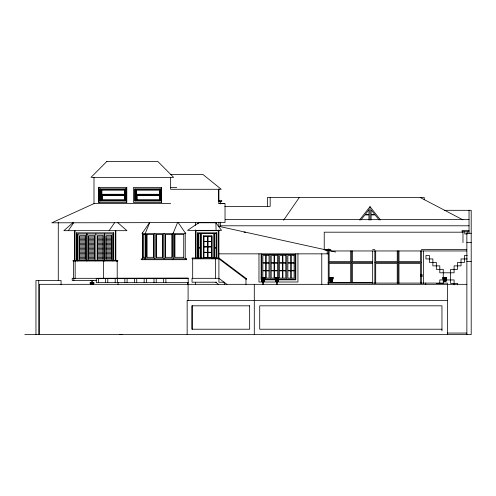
<?xml version="1.0" encoding="UTF-8"?>
<svg xmlns="http://www.w3.org/2000/svg" width="496" height="496" viewBox="0 0 496 496"><rect width="100%" height="100%" fill="white"/><g stroke="black" fill="none" stroke-linecap="round" stroke-linejoin="round"><path stroke-width="0.74" d="M122.45 334.626L119.666 334.626M93.124 284.506L93.229 283.253L91.927 283.253L91.958 284.506M93.322 284.506L93.415 282.912M264.046 281.182L264.306 278.138L263.035 278.138L263.109 281.182M264.194 281.35L264.486 277.803M277.779 281.182L278.039 278.138L276.768 278.138L276.842 281.182L278.101 281.182M277.927 281.35L278.219 277.803M332.246 281.182L332.506 278.138L331.235 278.138L331.309 281.182L332.568 281.182M332.394 281.35L332.686 277.803M445.575 281.182L445.836 278.138L444.565 278.138L444.639 281.182M445.724 281.35L446.016 277.803M93.496 284.506L93.434 283.253M93.533 284.468L93.688 282.912M264.275 281.182L264.523 278.901M278.343 278.138L278.008 281.182L278.436 278.138M278.485 277.971L278.113 281.35L275.658 281.35L275.292 277.803M332.556 280.42L332.81 278.138M446.053 278.901L445.805 281.182L446.226 278.138M145.148 233.684L149.687 222.692M172.992 233.684L177.525 222.692M149.525 222.648L141.961 233.684L185.808 233.684L178.238 222.648M68.287 230.677L73.73 222.754M109.12 230.677L114.557 222.754M283.588 220.218L299.262 197.538M197.786 223.938L198.654 222.772L215.872 222.772L221.532 230.355L187.556 230.355L198.654 222.772M359.544 219.988L370.022 206.652L380.506 219.988M360.852 220.075L364.895 214.929L368.943 214.929L368.943 220.075M73.315 222.394L63.848 230.677L126.951 230.677L117.484 222.394M170.649 203.602L93.992 203.602L51.764 222.809L225.029 222.53L225.029 203.565L218.903 203.602L218.903 188.889M170.649 174.369L202.796 174.369L221.278 189.28L170.649 189.28L170.649 177.425M170.649 187.364L176.774 187.364M125.271 189.528L100.694 189.528L100.694 200.353L125.606 200.353M160.103 189.528L135.526 189.528L135.526 200.353L159.681 200.353L159.656 189.528M124.825 190.179L101.699 190.179L101.699 194.289L124.825 194.289M159.656 190.179L136.53 190.179L136.53 194.289L159.656 194.289M125.606 194.94L101.141 194.94L101.141 189.528M160.103 194.94L135.972 194.94L135.972 189.528M159.991 195.591L136.865 195.591L136.865 199.708L159.991 199.708M218.748 200.353L221.718 200.353L221.718 201.655L218.445 201.655M218.903 203.602L224.471 203.602M224.812 206.417L270.165 206.417L270.165 197.538M444.267 210.316L471.2 210.316L471.2 334.626L24.8 334.626M225.283 219.604L469.036 219.604M220.453 225.792L469.036 225.792M469.036 230.46L462.105 230.46L462.105 231.756L469.036 231.756M243.964 232.19L245.483 232.19M462.886 232.19L324.229 232.19L324.229 249.519L330.77 249.519L330.77 250.957L466.717 250.957M471.2 233.275L466.866 233.275L466.866 334.626M214.154 233.492L200.824 233.492L200.824 257.982M467.151 233.926L464.771 233.926L464.771 231.756M79.478 236.933L85.324 236.933M88.517 236.933L94.364 236.933M97.334 236.933L103.18 236.933M105.927 236.933L111.767 236.933M79.478 238.216L85.324 238.216M88.517 238.216L94.364 238.216M97.334 238.216L103.18 238.216M105.927 238.216L111.767 238.216M79.478 239.494L85.324 239.494M88.517 239.494L94.364 239.494M97.334 239.494L103.18 239.494M105.927 239.494L111.767 239.494M79.478 240.771L85.324 240.771M88.517 240.771L94.364 240.771M97.334 240.771L103.18 240.771M105.927 240.771L111.767 240.771M79.478 242.054L85.324 242.054M88.517 242.054L94.364 242.054M97.334 242.054L103.18 242.054M105.927 242.054L111.767 242.054M466.866 242.587L471.2 242.587M79.478 243.331L85.324 243.331M88.517 243.331L94.364 243.331M97.334 243.331L103.18 243.331M105.927 243.331L111.767 243.331M79.478 244.609L85.324 244.609M88.517 244.609L94.364 244.609M97.334 244.609L103.18 244.609M105.927 244.609L111.767 244.609M79.478 245.886L85.324 245.886M88.517 245.886L94.364 245.886M97.334 245.886L103.18 245.886M105.927 245.886L111.767 245.886M79.478 247.169L85.324 247.169M88.517 247.169L94.364 247.169M97.334 247.169L103.18 247.169M105.927 247.169L111.767 247.169M79.478 248.446L85.324 248.446M88.517 248.446L94.364 248.446M97.334 248.446L103.18 248.446M105.927 248.446L111.767 248.446M372.663 249.519L374.827 249.519M421.389 249.519L466.724 249.519M79.478 249.724L85.324 249.724M88.517 249.724L94.364 249.724M97.334 249.724L103.18 249.724M105.927 249.724L111.767 249.724M324.861 250.164L327.186 250.164L327.186 253.847M79.478 251.007L85.324 251.007M88.517 251.007L94.364 251.007M97.334 251.007L103.18 251.007M105.927 251.007L111.767 251.007M79.478 252.284L85.324 252.284M88.517 252.284L94.364 252.284M97.334 252.284L103.18 252.284M105.927 252.284L111.767 252.284M79.478 253.561L85.324 253.561M88.517 253.561L94.364 253.561M97.334 253.561L103.18 253.561M105.927 253.561L111.767 253.561M218.903 253.847L328.265 253.847M79.478 254.845L85.324 254.845M88.517 254.845L94.364 254.845M97.334 254.845L103.18 254.845M105.927 254.845L111.767 254.845M467.257 255.471L464.485 255.471L464.485 262.403L457.554 262.403L457.554 269.334L450.628 269.334L450.628 283.408L457.554 283.408L457.554 284.797M265.949 255.583L262.868 255.583L262.868 262.725L265.732 262.725L265.732 255.583M79.478 256.122L85.324 256.122M88.517 256.122L94.364 256.122M97.334 256.122L103.18 256.122M105.927 256.122L111.767 256.122M183.756 257.312L174.759 257.312L174.759 234.354L183.756 234.354L183.706 257.312M79.478 257.399L85.324 257.399M88.517 257.399L94.364 257.399M97.334 257.399L103.18 257.399M79.478 258.676L85.324 258.676M88.517 258.676L94.364 258.676M97.334 258.676L103.18 258.676M105.927 258.676L111.767 258.676M218.903 258.825L192.101 258.825L192.101 257.963L218.903 257.963L245.973 278.318L246.624 278.318L246.624 279.186L245.973 279.186L218.903 258.825L218.903 282.218L224.316 282.218L224.316 284.165M467.257 258.937L461.02 258.937L461.02 265.868L454.094 265.868L454.094 272.794L439.797 272.794L439.797 265.868L432.865 265.868L432.865 258.937L425.94 258.937L425.94 255.471L429.406 255.471L429.406 262.403L436.331 262.403L436.331 269.334L443.263 269.334L443.263 283.408L436.331 283.408M116.653 261.212L117.205 261.212M466.866 261.429L471.2 261.429M372.422 261.646L352.414 261.646L352.414 250.945M328.265 262.508L372.577 262.508M374.827 262.508L421.389 262.508M372.422 263.376L352.414 263.376L352.414 282.478M422.208 274.635L420.738 274.635L420.738 275.286L422.208 275.286M422.208 275.937L420.738 275.937L420.738 276.588L422.208 276.588M261.138 277.803L265.174 277.803M274.871 277.803L278.907 277.803M329.338 277.803L333.374 277.803M442.661 277.803L446.704 277.803M261.138 277.971L265.174 277.971M274.871 277.971L278.907 277.971M329.338 277.971L333.374 277.971M442.661 277.971L446.704 277.971M264.3 278.101L265.732 278.101L265.732 270.847L262.868 270.847L262.868 278.101M275.342 278.138L276.477 278.138L276.557 281.182L275.671 281.182M329.809 278.138L330.944 278.138L331.024 281.182L330.138 281.182M188.195 278.318L72.205 278.318L72.205 280.482L96.701 280.482M264.058 279.186L275.423 279.186M277.698 279.186L295.132 279.186L295.132 254.498L261.783 254.498L261.783 279.186M264.213 279.837L275.764 279.837M278.07 279.837L295.783 279.837L295.783 253.847M443.263 279.942L439.797 279.942L439.797 283.408M445.321 279.942L454.094 279.942L454.094 284.797M90.774 280.593L93.366 280.593M261.938 281.182L264.368 281.182M445.898 281.182L443.467 281.182L443.139 278.138M216.647 282.218L192.033 282.218L192.033 278.318L218.903 278.318L226.901 284.332M327.955 282.435L372.663 282.435M188.195 282.652L96.28 282.652L96.28 278.318M89.974 282.912L94.122 282.912M89.974 283.086L94.122 283.086M327.955 283.086L447.38 283.086L447.38 334.626M466.866 284.326L39.364 284.326L39.364 334.626M447.38 300.409L187.153 300.409L187.153 334.626M441.961 329.214L259.712 329.214L259.712 305.821L441.961 305.821L441.961 330.888M447.38 333.058L466.866 333.058M105.927 257.399L111.767 257.467M218.903 226.343L335.643 252.03M420.279 197.538L462.948 219.864M215.797 282.218L218.761 284.698M379.13 219.995L375.15 214.929L371.107 214.929L371.107 219.995M443.56 281.182L443.232 278.138L444.273 278.138L444.348 281.182M329.902 278.138L330.237 281.182M275.435 278.138L275.77 281.182M262.037 281.182L261.702 278.138L262.744 278.138L262.824 281.182M90.694 284.506L90.563 283.253L91.63 283.253L91.661 284.506M90.601 284.506L90.415 282.912M443.517 278.138L443.647 279.663M443.325 278.138L443.635 281.35M275.85 279.663L275.987 281.182M275.658 279.663L275.838 281.35M261.987 278.138L262.117 279.663M261.795 278.138L262.105 281.35M215.872 222.772L216.095 230.355M444.478 281.35L444.397 277.803M331.154 281.35L331.068 277.803M276.687 281.35L276.601 277.803M262.868 277.971L262.954 281.35M91.791 284.468L91.754 282.912M469.036 210.316L469.036 233.275M467.151 231.756L467.151 233.201M462.973 231.756L462.973 242.606M446.282 277.803L445.91 281.35L443.455 281.35L443.089 277.803M425.723 283.086L425.723 284.58M424.254 199.795L424.254 197.538L267.381 197.538L267.381 206.417M423.553 251.057L423.553 283.445M421.389 250.796L421.389 283.464M421.172 275.286L421.172 275.937M420.521 250.945L420.521 261.646L398.976 261.646L398.976 250.945M420.521 283.241L420.521 263.376L398.976 263.376L398.976 283.241M398.108 250.97L398.108 283.284M397.24 250.945L397.24 261.646L375.695 261.646L375.695 250.945M397.24 283.241L397.24 263.376L375.695 263.376L375.695 283.241M374.827 250.97L374.827 283.352M372.663 251.057L372.663 283.352M370.022 206.652L370.022 220.143M351.546 250.97L351.546 282.515M350.684 250.945L350.684 261.646L329.133 261.646L329.133 249.097M350.684 282.478L350.684 263.376L329.133 263.376L329.133 282.478M332.952 277.803L332.58 281.35L330.125 281.35L329.759 277.803M328.265 248.911L328.265 284.679M321.768 253.847L321.768 284.679M297.947 253.847L297.947 282.001L258.968 282.001L258.968 253.847M286.793 254.498L286.793 279.186M278.454 254.498L278.454 279.186M277.413 278.101L277.413 270.847L274.542 270.847L274.542 278.101M277.32 281.35L277.32 284.444M276.452 281.35L276.452 284.444M270.122 254.498L270.122 279.186M264.752 277.803L264.387 281.35L261.925 281.35L261.559 277.803M263.587 281.35L263.587 284.444M262.719 281.35L262.719 284.444M261.132 253.847L261.132 279.837M254.293 284.326L254.293 334.626M245.973 279.186L245.973 284.431M220.633 201.655L220.633 203.918M220.633 222.096L220.633 226.722M218.903 222.537L218.903 226.833M218.903 229.846L218.903 258.435M218.531 189.422L218.531 200.818M218.414 258.342L218.414 230.677L196.019 230.677L196.019 257.963M218.259 230.677L218.259 258.342M216.795 258.28L216.795 232.841L197.637 232.841L197.637 258.063M216.64 232.841L216.64 258.28M216.268 258.236L216.268 248.186L214.371 248.186L214.371 258.236M216.188 233.492L216.188 247.535M216.188 248.186L216.188 258.236M215.599 257.963L215.599 278.318M214.452 233.492L214.452 247.535M214.452 248.186L214.452 258.236M213.764 233.492L213.764 257.982M211.928 258.05L211.928 235.873L203.36 235.873L203.36 258.05M211.854 235.873L211.854 258.05M211.445 236.307L211.445 241.416M211.445 241.633L211.445 246.741M211.445 246.958L211.445 252.284M211.445 252.507L211.445 257.616M207.886 236.307L207.886 241.416M207.886 241.633L207.886 246.741M207.886 246.958L207.886 252.284M207.886 252.507L207.886 257.616M207.402 236.307L207.402 241.416M207.402 241.633L207.402 246.741M207.402 246.958L207.402 252.29M207.402 252.507L207.402 257.616M203.844 236.307L203.844 241.416M203.844 241.633L203.844 246.741M203.844 246.958L203.844 252.29M203.844 252.507L203.844 257.616M203.441 235.873L203.441 258.05M201.215 233.492L201.215 257.982M200.297 258.236L200.297 248.186L198.4 248.186L198.4 258.236M200.223 233.492L200.223 247.535M200.223 248.186L200.223 258.236M198.481 233.492L198.481 247.535M198.481 248.186L198.481 258.236M197.792 232.841L197.792 258.28M195.622 222.642L195.622 225.438M195.622 229.908L195.622 258.342M195.622 282.218L195.622 284.165M192.684 258.825L192.684 278.318M192.349 305.821L192.349 329.214M188.195 284.382L188.195 278.101L97.669 278.318M188.096 284.326L188.096 300.409M187.637 282.652L187.637 284.382M185.225 232.841L185.225 258.825M174.809 234.354L174.809 257.312M173.34 232.841L173.34 258.825M173.166 258.825L173.166 259.693M172.038 234.354L172.038 257.312M165.875 278.318L165.875 282.652M165.472 234.354L165.472 257.312M164.058 233.604L164.058 258.825M163.649 278.318L163.649 282.652M162.762 234.354L162.762 257.312M161.398 187.364L161.398 202.523M160.096 188.877L160.096 201.004M159.879 195.591L159.879 199.708M159.545 190.179L159.545 194.289M156.221 278.318L156.221 282.652M156.19 234.354L156.19 257.312M154.777 233.604L154.777 258.825M153.996 278.318L153.996 282.652M153.481 234.354L153.481 257.312M146.909 234.354L146.909 257.312M146.574 278.318L146.574 282.652M145.502 233.604L145.502 258.825M145.136 234.354L145.136 257.312M144.559 258.825L144.559 259.693M144.162 278.318L144.162 282.652M143.115 234.354L143.115 257.312M142.538 232.841L142.538 258.825M136.977 195.591L136.977 199.708M136.735 278.318L136.735 282.652M136.642 190.179L136.642 194.289M136.307 194.94L136.307 200.353M134.968 188.877L134.968 201.004M134.509 278.318L134.509 282.652M127.088 278.318L127.088 282.652M126.567 187.364L126.567 202.523M125.265 188.877L125.265 201.004M125.048 195.591L125.048 199.708M124.825 189.528L124.825 200.353M124.856 278.318L124.856 282.652M124.713 190.179L124.713 194.289M118.042 282.652L118.042 284.382M117.434 278.318L117.434 282.652M117.205 260.344L117.205 278.318M115.816 230.677L115.816 260.642M115.481 230.677L115.481 260.642M115.208 278.318L115.208 282.652M113.739 260.592L113.739 232.841L76.508 232.841L76.508 260.592M113.627 232.841L113.627 260.592M112.809 260.995L112.809 233.926L77.55 233.926L77.55 260.921M107.787 278.318L107.787 282.652M105.555 278.318L105.555 282.652M104.662 233.926L104.662 260.921M104.439 233.926L104.439 260.921M103.552 260.995L103.552 278.318M103.218 260.344L103.218 260.995M102.145 195.591L102.145 199.708M101.81 190.179L101.81 194.289M101.475 194.94L101.475 200.353M100.136 188.877L100.136 201.004M98.952 187.364L98.952 202.523M98.506 278.318L98.506 282.652M95.846 233.926L95.846 260.921M93.992 177.444L93.992 203.602M92.12 280.593L92.12 282.912M91.977 280.593L91.977 282.912M87.029 233.926L87.029 260.921M86.806 233.926L86.806 260.921M77.996 233.926L77.996 260.921M76.62 232.841L76.62 260.592M75.491 260.344L75.491 260.995M75.156 260.344L75.156 278.318M74.989 230.677L74.989 260.642M74.822 260.344L74.822 260.995M74.654 230.677L74.654 260.642M73.854 278.318L73.854 280.482M73.594 260.344L73.594 278.318M61.064 284.816L61.064 280.482L35.96 280.482L35.96 334.626M58.28 222.152L58.28 280.482M38.744 280.482L38.744 334.626M368.943 209.783L365.236 214.495L368.943 214.495L368.943 209.783M106.907 161.374L91.016 177.357L173.619 177.357L157.734 161.374L106.907 161.374M126.79 187.364L98.729 187.364L98.729 202.523L126.79 202.523L126.79 187.364M161.622 187.364L133.56 187.364L133.56 202.523L161.622 202.523L161.622 187.364M125.376 188.877L100.025 188.877L100.025 201.004L125.376 201.004L125.376 188.877M160.208 188.877L134.856 188.877L134.856 201.004L160.208 201.004L160.208 188.877M125.159 195.591L102.033 195.591L102.033 199.708L125.159 199.708L125.159 195.591M374.809 214.495L371.107 214.495L371.107 209.783L374.809 214.495M200.297 233.492L198.4 233.492L198.4 247.535L200.297 247.535L200.297 233.492M216.268 233.492L214.371 233.492L214.371 247.535L216.268 247.535L216.268 233.492M145.347 234.354L142.904 234.354L142.904 257.312L145.347 257.312L145.347 234.354M153.593 234.354L146.797 234.354L146.797 257.312L153.593 257.312L153.593 234.354M162.874 234.354L156.079 234.354L156.079 257.312L162.874 257.312L162.874 234.354M172.149 234.354L165.36 234.354L165.36 257.312L172.149 257.312L172.149 234.354M85.324 235.656L79.478 235.656L79.478 259.96L85.324 259.96L85.324 235.656M94.364 235.656L88.517 235.656L88.517 259.96L94.364 259.96L94.364 235.656M103.18 235.656L97.334 235.656L97.334 259.96L103.18 259.96L103.18 235.656M111.767 235.656L105.927 235.656L105.927 259.892L111.767 259.96L111.767 235.656M207.483 236.307L203.763 236.307L203.763 241.416L207.483 241.416L207.483 236.307M211.525 236.307L207.812 236.307L207.812 241.416L211.525 241.416L211.525 236.307M207.483 241.633L203.763 241.633L203.763 246.741L207.483 246.741L207.483 241.633M211.525 241.633L207.812 241.633L207.812 246.741L211.525 246.741L211.525 241.633M207.483 246.958L203.763 246.958L203.763 252.29L207.483 252.29L207.483 246.958M211.525 246.958L207.812 246.958L207.812 252.284L211.525 252.284L211.525 246.958M207.483 252.507L203.763 252.507L203.763 257.616L207.483 257.616L207.483 252.507M211.525 252.507L207.812 252.507L207.812 257.616L211.525 257.616L211.525 252.507M269.037 255.583L266.166 255.583L266.166 262.725L269.037 262.725L269.037 255.583M274.071 255.583L271.2 255.583L271.2 262.725L274.071 262.725L274.071 255.583M277.413 255.583L274.542 255.583L274.542 262.725L277.413 262.725L277.413 255.583M282.41 255.583L279.539 255.583L279.539 262.725L282.41 262.725L282.41 255.583M285.777 255.583L282.906 255.583L282.906 262.725L285.777 262.725L285.777 255.583M290.749 255.583L287.878 255.583L287.878 262.725L290.749 262.725L290.749 255.583M294.109 255.583L291.239 255.583L291.239 262.725L294.109 262.725L294.109 255.583M186.539 258.825L141.23 258.825L141.23 259.693L186.539 259.693L186.539 258.825M117.763 260.344L73.036 260.344L73.036 260.995L117.763 260.995L117.763 260.344M265.732 263.159L262.868 263.159L262.868 270.413L265.732 270.413L265.732 263.159M269.037 263.159L266.166 263.159L266.166 270.413L269.037 270.413L269.037 263.159M274.071 263.159L271.2 263.159L271.2 270.413L274.071 270.413L274.071 263.159M277.413 263.159L274.542 263.159L274.542 270.413L277.413 270.413L277.413 263.159M282.41 263.159L279.539 263.159L279.539 270.413L282.41 270.413L282.41 263.159M285.777 263.159L282.906 263.159L282.906 270.413L285.777 270.413L285.777 263.159M290.749 263.159L287.878 263.159L287.878 270.413L290.749 270.413L290.749 263.159M294.109 263.159L291.239 263.159L291.239 270.413L294.109 270.413L294.109 263.159M269.037 270.847L266.166 270.847L266.166 278.101L269.037 278.101L269.037 270.847M274.071 270.847L271.2 270.847L271.2 278.101L274.071 278.101L274.071 270.847M282.41 270.847L279.539 270.847L279.539 278.101L282.41 278.101L282.41 270.847M285.777 270.847L282.906 270.847L282.906 278.101L285.777 278.101L285.777 270.847M290.749 270.847L287.878 270.847L287.878 278.101L290.749 278.101L290.749 270.847M294.109 270.847L291.239 270.847L291.239 278.101L294.109 278.101L294.109 270.847M249.655 305.821L191.791 305.821L191.791 329.214L249.655 329.214L249.655 305.821"/></g></svg>
